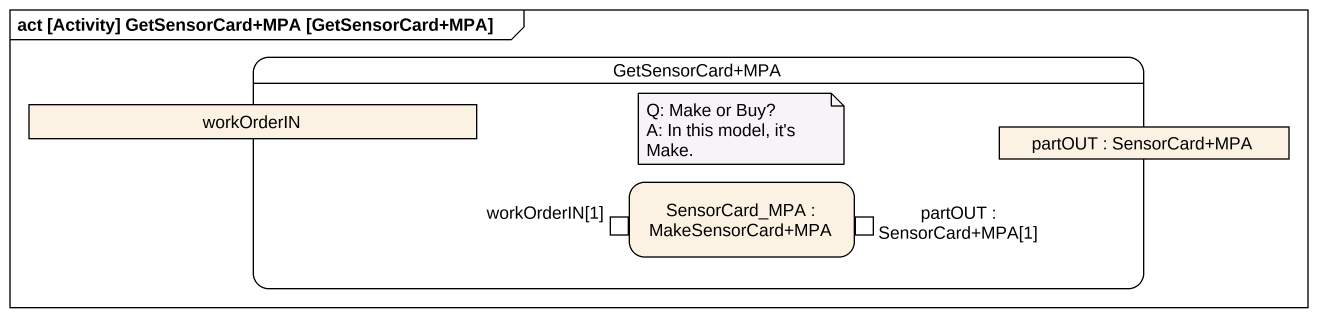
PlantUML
@startuml
mainframe act [Activity] GetSensorCard+MPA [GetSensorCard+MPA]
hide empty description
state "GetSensorCard+MPA" as GetSensorCard_MPA {
  state workOrderIN <<object>>
  state "partOUT : SensorCard+MPA" as partOUT <<object>>
  state "SensorCard_MPA : MakeSensorCard+MPA" as SensorCard_MPA {
    state "workOrderIN[1]" as workOrderIN_1 <<inputPin>>
    state "partOUT : SensorCard+MPA[1]" as partOUT_SensorCard_MPA_1 <<outputPin>>
  }
}
note as N1
  Q: Make or Buy?
  A: In this model, it's Make.
end note
@enduml
